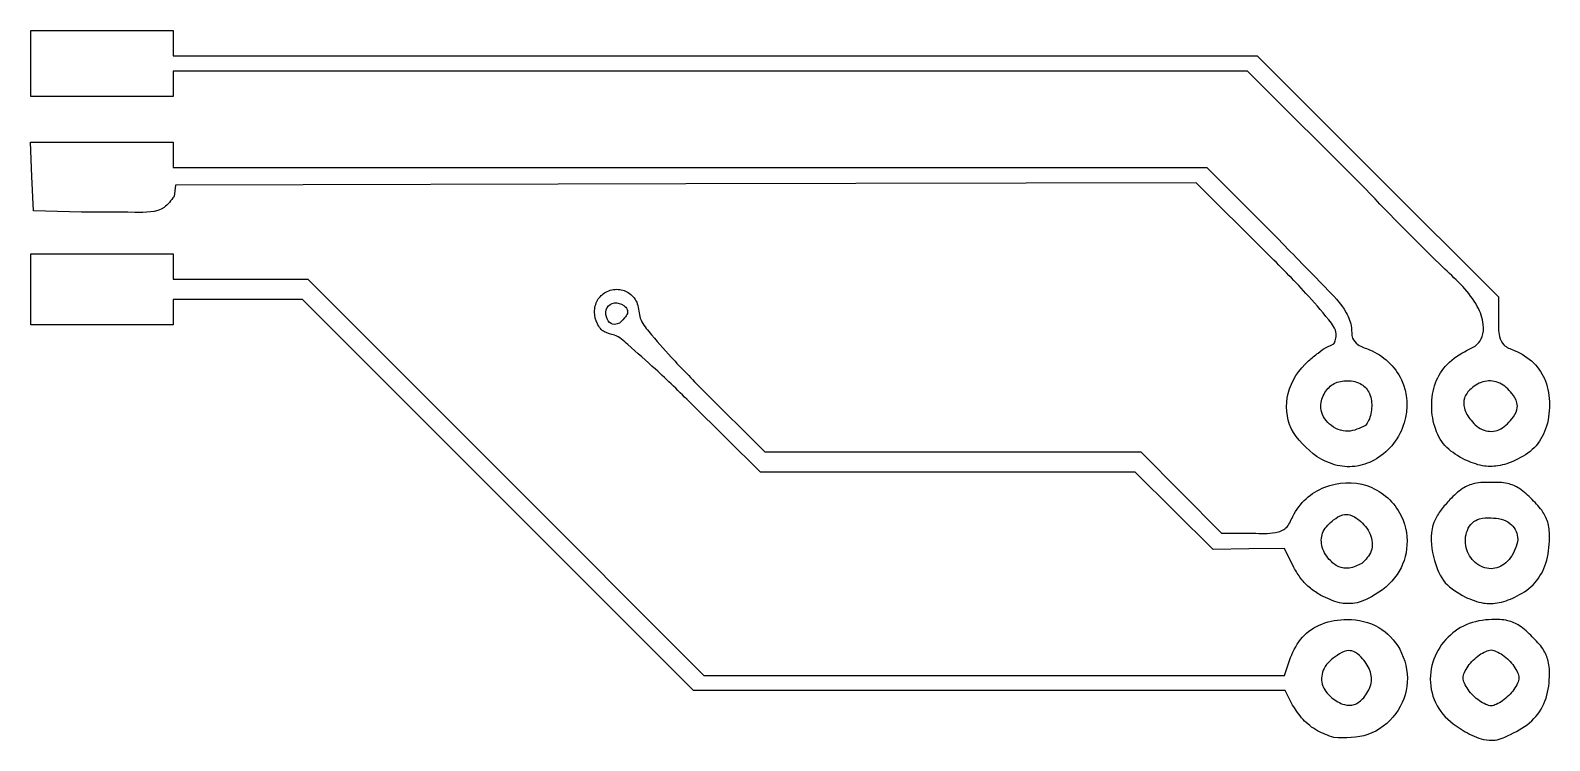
# Model space of a CAD drawing. Extents: x 2 to 350, y 4 to 373.
# Drawn here: x 144.4 to 249.9, y 35.1 to 84.4 of the extents above; entities that cross this region are included whole.
import ezdxf

# ---------------------------------------------------------------- set-up
doc = ezdxf.new("R2010")
doc.units = 0
doc.layers.get('0').update_dxf_attribs({"linetype": 'CONTINUOUS'})

msp = doc.modelspace()

# ---------------------------------------------------------------- linework, layer by layer
at = {"color": 7}
for p, q in [((144.443013, 82.153337), (144.443013, 84.446401)), ((144.443013, 84.446401), (149.381911, 84.446401)), ((149.381911, 84.446401), (154.320809, 84.446401)), ((154.320809, 84.446401), (154.320809, 83.564465)), ((154.320809, 83.564465), (154.320809, 82.682503)), ((154.320809, 82.682503), (191.977129, 82.682503)), ((191.977129, 82.682503), (229.633449, 82.682503)), ((229.633449, 82.682503), (238.014629, 74.3068)), ((144.443013, 79.860299), (144.443013, 82.153337)), ((191.631292, 81.62417), (154.320809, 81.62417)), ((154.320809, 81.62417), (154.320809, 80.742234)), ((228.941802, 81.62417), (191.631292, 81.62417)), ((237.139626, 73.442486), (228.941802, 81.62417)), ((154.320809, 80.742234), (154.320809, 79.860299)), ((149.381911, 79.860299), (144.443013, 79.860299)), ((154.320809, 79.860299), (149.381911, 79.860299)), ((144.515112, 74.304049), (144.410787, 76.685299)), ((144.410787, 76.685299), (149.365798, 76.685299)), ((149.365798, 76.685299), (154.320809, 76.685299)), ((154.320809, 76.685299), (154.320809, 75.803337)), ((154.320809, 75.803337), (154.320809, 74.921401)), ((144.619411, 71.922799), (144.515112, 74.304049)), ((154.320809, 74.921401), (190.220507, 74.921401)), ((190.220507, 74.921401), (226.120206, 74.921401)), ((226.120206, 74.921401), (231.142712, 69.889899)), ((238.014629, 74.3068), (246.395809, 65.931071)), ((154.49718, 73.68667), (154.386849, 72.911229)), ((189.945076, 73.776575), (154.49718, 73.68667)), ((225.392972, 73.866481), (189.945076, 73.776575)), ((230.249955, 69.018811), (225.392972, 73.866481)), ((147.970809, 71.808499), (144.619411, 71.922799)), ((144.443013, 66.454734), (144.443013, 68.92417)), ((144.443013, 68.92417), (149.381911, 68.92417)), ((149.381911, 68.92417), (154.320809, 68.92417)), ((154.320809, 68.92417), (154.320809, 68.042234)), ((154.320809, 68.042234), (154.320809, 67.160299)), ((154.320809, 67.160299), (158.996817, 67.160299)), ((158.996817, 67.160299), (163.672798, 67.160299)), ((163.672798, 67.160299), (177.427744, 53.401965)), ((144.443013, 63.985299), (144.443013, 66.454734)), ((158.820445, 65.74917), (154.320809, 65.74917)), ((154.320809, 65.74917), (154.320809, 64.867234)), ((163.320082, 65.74917), (158.820445, 65.74917)), ((176.898578, 52.167234), (163.320082, 65.74917)), ((246.395809, 65.931071), (246.395809, 64.295417)), ((154.320809, 64.867234), (154.320809, 63.985299)), ((185.679173, 64.467661), (185.679173, 64.467661)), ((149.381911, 63.985299), (144.443013, 63.985299)), ((154.320809, 63.985299), (149.381911, 63.985299)), ((191.102972, 59.48209), (195.429598, 55.165837)), ((195.123157, 53.754734), (190.316789, 58.517234)), ((237.153013, 57.000299), (237.153013, 57.000299)), ((247.310103, 57.458901), (247.310182, 57.458901)), ((195.429598, 55.165837), (208.485568, 55.165837)), ((208.485568, 55.165837), (221.541512, 55.165837)), ((221.541512, 55.165837), (224.34718, 52.343632)), ((233.779444, 54.811983), (233.779444, 54.811983)), ((244.041176, 54.622277), (244.041176, 54.62225)), ((177.427744, 53.401965), (191.182691, 39.643632)), ((208.139863, 53.754734), (195.123157, 53.754734)), ((221.15657, 53.754734), (208.139863, 53.754734)), ((223.857622, 51.069531), (221.15657, 53.754734)), ((190.4771, 38.585299), (176.898578, 52.167234)), ((224.34718, 52.343632), (227.152848, 49.521401)), ((226.5587, 48.384301), (223.857622, 51.069531)), ((227.152848, 49.521401), (229.349446, 49.521401)), ((229.040624, 48.422084), (226.5587, 48.384301)), ((231.522548, 48.459866), (229.040624, 48.422084)), ((232.168211, 47.138564), (231.522548, 48.459866)), ((247.319654, 47.948347), (247.319654, 47.948347)), ((236.893986, 47.417143), (236.893986, 47.417143)), ((234.048578, 45.200411), (234.048578, 45.200411)), ((244.085943, 45.078438), (244.085943, 45.078438)), ((231.524426, 39.643632), (231.929953, 40.87241)), ((191.182691, 39.643632), (211.353546, 39.643632)), ((211.353546, 39.643632), (231.524426, 39.643632)), ((211.019059, 38.585299), (190.4771, 38.585299)), ((231.561018, 38.585299), (211.019059, 38.585299)), ((232.081216, 37.579353), (231.561018, 38.585299)), ((237.021992, 38.081241), (237.021992, 38.08132)), ((247.101347, 38.232503), (247.101347, 38.232503)), ((234.945224, 35.318885), (234.945224, 35.318885)), ((244.069619, 35.72891), (244.069619, 35.72891))]:
    msp.add_line(p, q, dxfattribs=at)
for points, knots in [([(154.386849, 72.911229), (154.175971, 72.62551), (153.543166, 71.768119), (151.027704, 71.826937), (149.16794, 71.81572), (147.970809, 71.808499)], [0, 0, 0, 0, 1.025118, 3.076196, 6.781729, 6.781729, 6.781729, 6.781729]), ([(244.041176, 54.62225), (243.593634, 54.871378), (242.711766, 55.362277), (241.905017, 56.755197), (241.666064, 58.339581), (241.893255, 59.967903), (242.792628, 61.377841), (243.932158, 62.122286), (244.912098, 62.541301), (245.326607, 63.225449), (245.38702, 64.184406), (244.70312, 65.979927), (241.525362, 68.864593), (238.939719, 71.563523), (237.139626, 73.442486)], [0, 0, 0, 0, 1.512141, 2.979629, 4.627285, 6.258588, 7.806799, 9.471393, 10.298697, 10.918665, 11.757131, 13.09586, 16.521833, 24.372486, 24.372486, 24.372486, 24.372486]), ([(231.142712, 69.889899), (232.201475, 68.800556), (233.796791, 67.159162), (235.690026, 65.238735), (236.221369, 63.929426), (236.150721, 63.089761), (236.677261, 62.504524), (238.134, 62.096221), (240.017628, 60.358443), (240.191601, 57.023082), (238.503898, 54.814623), (236.60654, 54.097214), (235.10961, 54.133427), (234.235811, 54.579177), (233.779444, 54.811983)], [0, 0, 0, 0, 4.573646, 6.891446, 7.98943, 8.708557, 9.288608, 10.168899, 13.21072, 16.213058, 19.362622, 20.792976, 22.184153, 23.705095, 23.705095, 23.705095, 23.705095]), ([(233.779444, 54.811983), (233.073953, 55.40684), (231.724088, 56.545021), (231.503695, 59.397075), (232.703255, 61.145877), (233.811797, 61.994411), (234.321104, 62.403975), (234.714428, 62.543428), (234.988951, 62.686182), (235.073417, 63.004443), (235.17747, 63.604165), (234.288966, 64.737994), (232.717345, 66.553413), (231.193824, 68.075705), (230.249955, 69.018811)], [0, 0, 0, 0, 2.671634, 5.111821, 7.777248, 8.64139, 9.329011, 9.700952, 9.904394, 10.216252, 10.621145, 11.707742, 14.141136, 18.103517, 18.103517, 18.103517, 18.103517]), ([(190.316789, 58.517234), (189.493399, 59.330943), (188.058485, 60.748984), (186.268791, 62.281101), (185.151498, 63.324351), (184.228435, 63.408127), (183.726316, 64.073993), (183.538092, 64.875359), (183.718347, 65.729956), (184.369085, 66.340916), (185.22748, 66.541368), (186.088518, 66.230397), (186.689181, 65.448605), (186.660142, 64.381083), (187.651203, 63.18128), (189.06798, 61.542789), (190.363297, 60.231109), (191.102972, 59.48209)], [0, 0, 0, 0, 3.460288, 6.030209, 7.163272, 7.888952, 8.645757, 9.465242, 10.329859, 11.122205, 12.015116, 12.831662, 13.741013, 14.772588, 15.862718, 18.225622, 21.371145, 21.371145, 21.371145, 21.371145]), ([(185.679173, 64.467661), (185.762204, 64.567631), (185.905087, 64.739663), (185.881868, 65.105374), (185.555081, 65.41965), (184.997489, 65.621456), (184.366358, 65.223943), (184.359149, 64.560759), (184.655143, 64.023411), (185.288215, 63.999018), (185.532068, 64.291326), (185.679173, 64.467661)], [0, 0, 0, 0, 0.376326, 0.647596, 1.005154, 1.674824, 2.276232, 2.913812, 3.486892, 3.916657, 4.570105, 4.570105, 4.570105, 4.570105]), ([(246.395809, 64.295417), (246.378868, 63.923453), (246.351987, 63.333245), (246.723316, 62.490385), (247.744893, 62.141752), (248.872247, 61.460373), (249.775932, 60.075545), (249.999537, 58.432349), (249.783395, 56.791417), (248.9472, 55.354233), (247.668873, 54.581476), (246.429775, 54.139787), (245.178502, 54.14292), (244.444866, 54.452131), (244.041176, 54.622277)], [0, 0, 0, 0, 1.112692, 1.76555, 2.57483, 4.185906, 5.692384, 7.342673, 9.063326, 10.584629, 12.144731, 13.435989, 14.500787, 15.803566, 15.803566, 15.803566, 15.803566]), ([(237.153013, 57.000299), (237.230168, 57.110136), (237.404637, 57.358508), (237.532838, 57.826368), (237.609712, 58.495009), (237.498508, 59.324999), (236.752276, 60.030637), (235.793661, 60.1705), (234.829212, 59.940646), (234.195513, 59.191339), (233.902681, 58.113275), (234.56866, 56.959003), (235.919584, 56.407712), (236.751286, 56.807293), (237.153013, 57.000299)], [0, 0, 0, 0, 0.400426, 0.905471, 1.428705, 2.431837, 3.275108, 4.308769, 5.219864, 6.122326, 7.119873, 8.378453, 9.757472, 11.045898, 11.045898, 11.045898, 11.045898]), ([(247.310182, 57.458901), (247.459213, 57.66045), (247.707258, 57.995903), (247.704236, 58.684602), (247.250118, 59.339817), (246.554131, 60.043814), (245.388354, 60.176063), (244.520194, 59.658359), (243.939633, 58.964633), (243.97069, 58.091037), (244.470428, 57.290373), (245.283795, 56.54224), (246.536893, 56.585128), (247.042313, 57.156283), (247.310103, 57.458901)], [0, 0, 0, 0, 0.731771, 1.217946, 1.949732, 3.059226, 4.094131, 5.18222, 5.987883, 6.66699, 7.6367, 8.775492, 9.813843, 10.983974, 10.983974, 10.983974, 10.983974]), ([(229.349446, 49.521401), (229.859565, 49.494913), (230.63115, 49.454847), (231.752437, 49.813407), (232.307472, 51.401605), (234.151619, 53.035082), (237.365088, 53.189236), (239.667108, 51.272637), (240.240124, 48.73976), (239.490291, 46.461091), (237.924581, 45.225042), (236.482601, 44.585299), (235.208382, 44.631568), (234.467511, 44.994939), (234.048578, 45.200411)], [0, 0, 0, 0, 1.543991, 2.335373, 3.269519, 6.281773, 9.206592, 12.152492, 14.45392, 16.616841, 18.975194, 20.214672, 21.281117, 22.668867, 22.668867, 22.668867, 22.668867]), ([(244.085943, 45.078438), (243.573117, 45.367717), (242.543923, 45.948273), (241.810452, 47.768233), (241.59378, 49.312438), (241.956897, 50.492068), (242.402726, 51.168793), (243.047847, 51.913799), (243.779283, 52.61964), (244.791341, 53.052423), (245.866921, 53.047535), (246.940946, 53.051769), (247.957042, 52.621862), (248.718223, 51.856639), (249.467395, 51.098354), (249.902058, 50.160386), (249.951993, 48.927435), (249.798304, 47.480011), (249.012457, 45.993138), (247.761924, 45.144301), (246.523779, 44.640491), (245.240455, 44.596632), (244.493651, 44.908292), (244.085943, 45.078438)], [0, 0, 0, 0, 1.715396, 3.442632, 5.639853, 6.250216, 7.104061, 8.045719, 9.213421, 10.117717, 11.263085, 12.408453, 13.312749, 14.480451, 15.618894, 16.495658, 17.503889, 19.277995, 20.822405, 22.366103, 23.708034, 24.79875, 26.110153, 26.110153, 26.110153, 26.110153]), ([(236.893986, 47.417143), (237.159618, 47.683319), (237.713928, 48.238765), (237.563381, 49.548517), (236.858482, 50.352289), (236.154861, 50.829933), (235.468968, 50.831331), (234.828306, 50.378482), (234.115132, 49.734541), (234.006327, 48.591601), (234.536482, 47.73572), (235.222316, 47.121844), (236.105621, 47.023516), (236.610205, 47.275453), (236.893986, 47.417143)], [0, 0, 0, 0, 1.080044, 2.253794, 3.502075, 4.233854, 4.72003, 5.451825, 6.52526, 7.49446, 8.601966, 9.440481, 10.16849, 11.104144, 11.104144, 11.104144, 11.104144]), ([(247.319654, 47.948347), (247.537239, 48.373722), (247.931687, 49.144864), (247.21267, 50.433207), (246.048707, 50.604452), (245.139078, 50.575065), (244.510411, 50.271122), (244.088276, 49.552324), (244.00848, 48.477047), (244.673464, 47.397213), (245.655557, 46.968565), (246.426372, 47.135198), (246.938997, 47.453444), (247.18929, 47.778857), (247.319654, 47.948347)], [0, 0, 0, 0, 1.351275, 2.449662, 3.816985, 4.615495, 5.185157, 5.817142, 7.025354, 8.228303, 9.407847, 9.953419, 10.539726, 11.177051, 11.177051, 11.177051, 11.177051]), ([(234.048578, 45.200411), (233.797112, 45.354087), (233.278436, 45.671058), (232.636258, 46.338308), (232.323242, 46.873495), (232.168211, 47.138564)], [0, 0, 0, 0, 0.881869, 1.818948, 2.73851, 2.73851, 2.73851, 2.73851]), ([(231.929953, 40.87241), (232.167037, 41.381788), (232.636998, 42.391507), (234.137618, 43.338505), (236.025861, 43.651649), (238.137957, 43.201056), (239.736259, 41.473585), (240.283964, 39.155609), (239.416162, 36.831508), (237.394752, 35.262442), (235.756867, 35.300183), (234.945224, 35.318885)], [0, 0, 0, 0, 1.655528, 3.281682, 5.06812, 7.328071, 9.430072, 11.784451, 14.098622, 16.518521, 18.895662, 18.895662, 18.895662, 18.895662]), ([(244.069619, 35.72891), (243.506085, 36.088528), (242.398575, 36.795282), (241.560984, 38.642419), (241.669665, 40.577921), (242.618553, 42.197649), (244.114342, 43.298914), (245.687318, 43.561347), (246.970732, 43.514667), (247.962195, 43.089641), (248.722966, 42.324752), (249.485615, 41.564412), (249.912899, 40.58129), (249.955079, 39.331757), (249.74892, 37.838768), (248.760226, 36.354524), (247.420841, 35.628339), (246.281093, 35.07751), (245.133793, 35.171313), (244.480733, 35.513498), (244.069619, 35.72891)], [0, 0, 0, 0, 1.970645, 3.872897, 5.760743, 7.579033, 9.3313, 11.151147, 12.252154, 13.147191, 14.306257, 15.46233, 16.354409, 17.440879, 19.174605, 20.804371, 22.556541, 23.703452, 24.516165, 25.897135, 25.897135, 25.897135, 25.897135]), ([(237.021992, 38.08132), (237.224389, 38.366719), (237.627181, 38.934694), (237.531592, 40.065927), (236.9624, 40.806503), (236.401732, 41.347022), (235.733522, 41.388059), (235.007662, 40.948495), (234.175295, 40.266723), (233.984957, 38.95962), (234.738813, 38.076354), (235.549201, 37.580026), (236.440346, 37.531404), (236.817627, 37.888053), (237.021992, 38.081241)], [0, 0, 0, 0, 1.023634, 2.037145, 3.127017, 3.803387, 4.271804, 5.011977, 6.28813, 7.386268, 8.544419, 9.531082, 10.214689, 11.022623, 11.022623, 11.022623, 11.022623]), ([(247.101347, 38.232503), (247.225422, 38.371466), (247.463458, 38.638062), (247.701577, 39.053431), (247.851445, 39.467099), (247.702113, 39.881675), (247.460274, 40.29319), (247.11434, 40.714956), (246.692603, 41.060859), (246.281028, 41.302758), (245.866642, 41.451902), (245.452254, 41.302757), (245.040674, 41.060857), (244.618914, 40.714958), (244.273001, 40.293206), (244.031094, 39.881624), (243.881948, 39.467234), (244.031094, 39.052845), (244.273002, 38.641262), (244.618909, 38.219516), (245.040691, 37.873595), (245.452203, 37.631763), (245.866777, 37.482432), (246.280442, 37.632297), (246.695802, 37.870408), (246.96239, 38.108434), (247.101347, 38.232503)], [0, 0, 0, 0, 0.556252, 1.067155, 1.443034, 1.818913, 2.329816, 2.886068, 3.442294, 3.953188, 4.329066, 4.704945, 5.215844, 5.772084, 6.328336, 6.83924, 7.215119, 7.590998, 8.101901, 8.658153, 9.214393, 9.725293, 10.101171, 10.477049, 10.987943, 11.544169, 11.544169, 11.544169, 11.544169]), ([(234.945224, 35.318885), (234.55726, 35.458538), (233.768243, 35.742556), (232.766179, 36.533305), (232.306943, 37.234631), (232.081216, 37.579353)], [0, 0, 0, 0, 1.23227, 2.506113, 3.737512, 3.737512, 3.737512, 3.737512])]:
    msp.add_open_spline(points, degree=3, knots=knots, dxfattribs=at)

doc.saveas('drawing.dxf')
